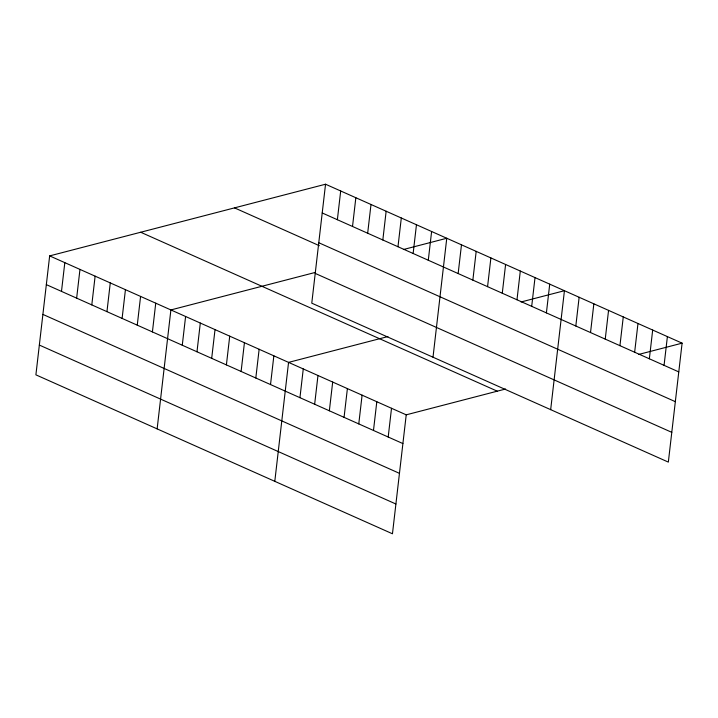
<?xml version="1.0" encoding="UTF-8"?>
<svg xmlns="http://www.w3.org/2000/svg" width="718" height="718" viewBox="0 0 718 718"><rect width="100%" height="100%" fill="white"/><g stroke="black" fill="none" stroke-linecap="round" stroke-linejoin="round"><path stroke-width="1.08" d="M325.541 184.221L311.774 303.167L668.341 462.105L682.1 343.159L325.541 184.221L49.659 255.895L35.9 374.841L392.459 533.779L406.226 414.833L505.598 389.012M61.488 291.382L64.817 262.644M76.647 298.141L79.967 269.403M91.796 304.899L95.126 276.161M106.955 311.648L110.276 282.91M122.105 318.406L125.435 289.668M137.264 325.164L140.584 296.417M152.413 331.913L155.743 303.175M157.134 428.879L170.893 309.934L315.085 272.472M182.273 345.223L185.603 316.485M196.983 351.784L200.313 323.046M211.693 358.336L215.023 329.598M226.403 364.897L229.724 336.159M241.113 371.448L244.434 342.71M255.814 378.009L259.144 349.271M270.524 384.561L273.854 355.823M274.797 481.329L288.564 362.384L387.935 336.562M299.945 397.673L303.265 368.935M314.655 404.234L317.975 375.496M337.37 219.717L340.691 190.979M329.356 410.786L332.685 382.048M352.52 226.475L355.841 197.737M344.066 417.346L347.395 388.609M367.67 233.224L371 204.486M358.776 423.898L362.096 395.16M382.829 239.983L386.149 211.245M373.486 430.459L376.806 401.721M397.978 246.741L401.308 217.994M388.196 437.011L391.516 408.273M413.137 253.49L416.458 224.752M428.287 260.248L431.617 231.51M433.008 357.205L446.767 238.259L403.417 249.523M458.156 273.558L461.477 244.82M472.857 280.11L476.187 251.372M487.567 286.67L490.897 257.933M502.277 293.222L505.598 264.484M516.987 299.783L520.308 271.045M531.697 306.335L535.018 277.597M546.398 312.895L549.728 284.157M550.67 409.655L564.438 290.709L521.08 301.973M575.818 326.008L579.139 297.27M590.528 332.56L593.849 303.822M605.238 339.12L608.559 310.382M619.939 345.672L623.269 316.934M634.649 352.233L637.979 323.495M649.359 358.785L652.68 330.047M664.069 365.345L667.39 336.607M638.751 354.423L682.1 343.159M322.211 212.959L678.77 371.897M318.765 242.729L675.333 401.667M234.499 207.87L319.357 245.7M315.22 273.405L671.779 432.335M140.701 232.246L497.26 391.175M49.659 255.895L406.226 414.833M46.338 284.633L402.897 443.571M42.892 314.403L399.459 473.341M39.346 345.071L395.905 504.009"/></g></svg>
